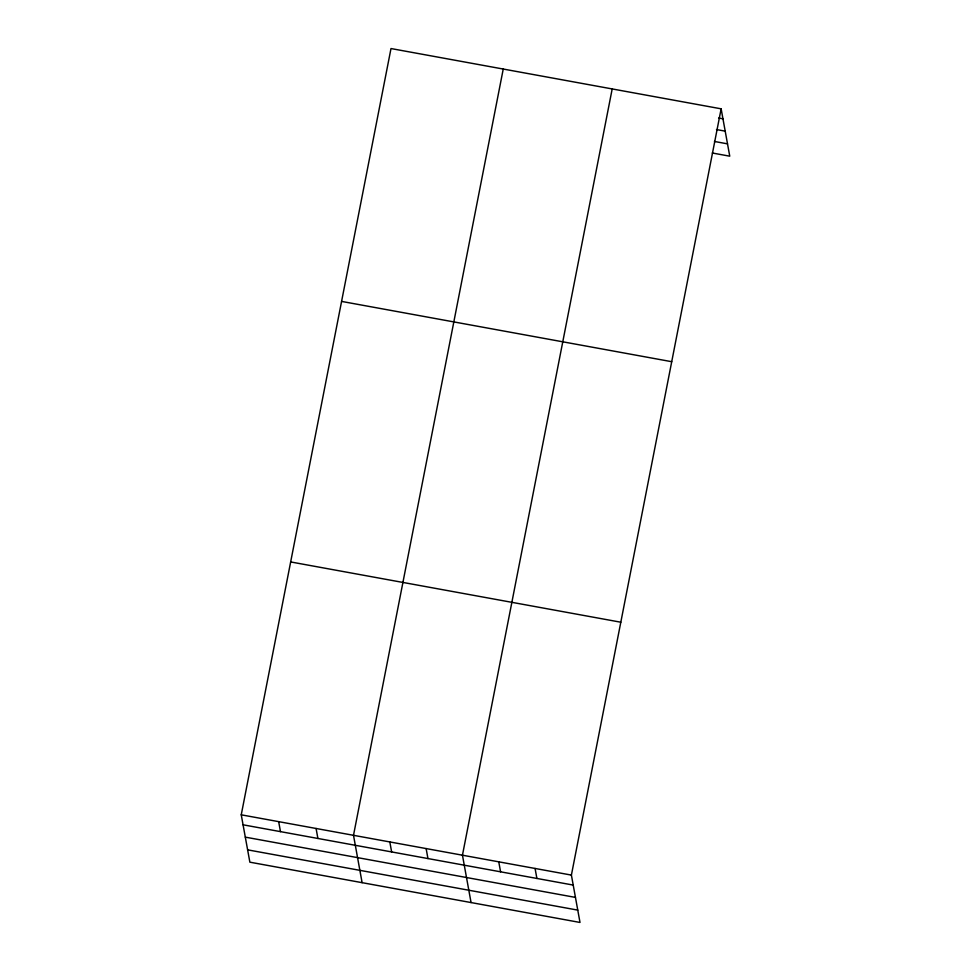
<?xml version="1.0" encoding="UTF-8"?>
<svg xmlns="http://www.w3.org/2000/svg" width="971" height="971" viewBox="0 0 971 971"><rect width="100%" height="100%" fill="white"/><g stroke="black" fill="none" stroke-linecap="round" stroke-linejoin="round"><path stroke-width="1.46" d="M721.137 108.825L571.397 875.089L580.003 922.45L249.863 862.175L241.245 814.815L390.997 48.55L721.137 108.825L729.755 156.185L712.313 153.005M503.245 69.038L353.505 835.303L362.11 882.663M612.191 88.931L462.451 855.196L471.056 902.557M718.601 118.025L722.958 118.814M716.489 129.556L725.203 131.146M714.438 141.463L727.51 143.854M341.586 301.411L671.726 361.698M290.669 561.942L620.809 622.217M241.245 814.815L571.397 875.089M243.066 824.804L573.206 885.079M245.311 837.136L575.451 897.41M247.617 849.843L577.757 910.118M535.082 868.462L536.89 878.452M498.766 861.823L500.575 871.812M426.135 848.569L427.944 858.558M389.82 841.942L391.629 851.931M316.085 828.469L317.893 838.459M278.665 821.648L280.485 831.637"/></g></svg>
